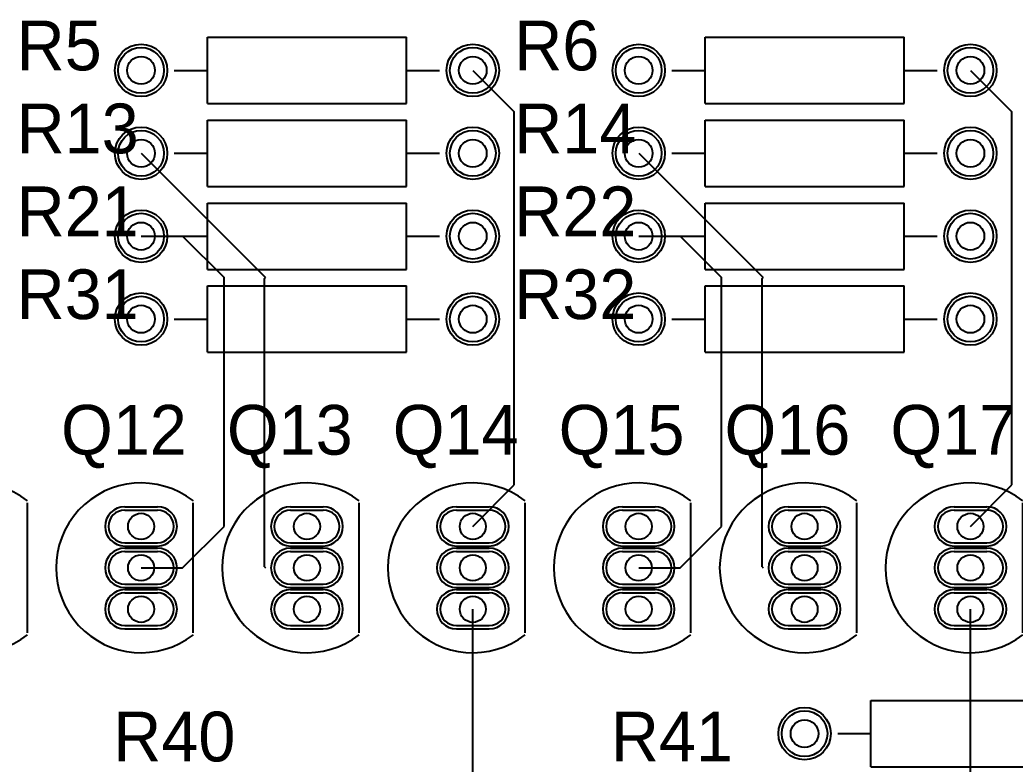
# Model space of a CAD drawing. Extents: x 0.2 to 21.7, y 0.2 to 7.8.
# Drawn here: x 5.154 to 6.354, y 3.863 to 4.761 of the extents above; entities that cross this region are included whole.
import ezdxf

# ---------------------------------------------------------------- set-up
doc = ezdxf.new("R2010")
doc.units = 0
doc.layers.get('0').update_dxf_attribs({"linetype": 'CONTINUOUS'})
for name, color, linetype in [('BOTTOMLAYER', 5, 'CONTINUOUS'), ('BOTTOMSOLDER', 6, 'CONTINUOUS'), ('MULTILAYER', 9, 'CONTINUOUS'), ('PADHOLE', 156, 'CONTINUOUS'), ('TOPLAYER', 1, 'CONTINUOUS'), ('TOPOVERLAY', 2, 'CONTINUOUS'), ('TOPSOLDER', 216, 'CONTINUOUS')]:
    doc.layers.add(name, color=color, linetype=linetype)

# ---------------------------------------------------------------- blocks, each defined once
blk = doc.blocks.new('29_04_43')
at = {"layer": 'BOTTOMLAYER'}
for p, q in [((-0.019685, 0.069685), (0.019685, 0.069685)), ((-0.019685, 0.030315), (0.019685, 0.030315)), ((-0.019685, 0.019685), (0.019685, 0.019685)), ((-0.019685, -0.019685), (0.019685, -0.019685)), ((-0.019685, -0.030315), (0.019685, -0.030315)), ((-0.019685, -0.069685), (0.019685, -0.069685))]:
    blk.add_line(p, q, dxfattribs=at)
for centre, start, end in [((-0.019685, 0.05), 90, 270), ((0.019685, 0.05), 270, 90), ((-0.019685, 0), 90, 270), ((0.019685, 0), 270, 90), ((-0.019685, -0.05), 90, 270), ((0.019685, -0.05), 270, 90)]:
    blk.add_arc(centre, 0.019685, start, end, dxfattribs=at)
at = {"layer": 'BOTTOMSOLDER'}
for p, q in [((-0.019685, 0.073685), (0.019685, 0.073685)), ((-0.019685, 0.026315), (0.019685, 0.026315)), ((-0.019685, 0.023685), (0.019685, 0.023685)), ((-0.019685, -0.023685), (0.019685, -0.023685)), ((-0.019685, -0.026315), (0.019685, -0.026315)), ((-0.019685, -0.073685), (0.019685, -0.073685))]:
    blk.add_line(p, q, dxfattribs=at)
for centre, start, end in [((-0.019685, 0.05), 90, 270), ((0.019685, 0.05), 270, 90), ((-0.019685, 0), 90, 270), ((0.019685, 0), 270, 90), ((-0.019685, -0.05), 90, 270), ((0.019685, -0.05), 270, 90)]:
    blk.add_arc(centre, 0.023685, start, end, dxfattribs=at)
at = {"layer": 'MULTILAYER'}
for p, q in [((-0.019685, 0.069685), (0.019685, 0.069685)), ((-0.019685, 0.030315), (0.019685, 0.030315)), ((-0.019685, 0.019685), (0.019685, 0.019685)), ((-0.019685, -0.019685), (0.019685, -0.019685)), ((-0.019685, -0.030315), (0.019685, -0.030315)), ((-0.019685, -0.069685), (0.019685, -0.069685))]:
    blk.add_line(p, q, dxfattribs=at)
for centre, start, end in [((-0.019685, 0.05), 90, 270), ((0.019685, 0.05), 270, 90), ((-0.019685, 0), 90, 270), ((0.019685, 0), 270, 90), ((-0.019685, -0.05), 90, 270), ((0.019685, -0.05), 270, 90)]:
    blk.add_arc(centre, 0.019685, start, end, dxfattribs=at)
at = {"layer": 'PADHOLE'}
for centre in [(0, 0.05), (0, 0), (0, -0.05)]:
    blk.add_circle(centre, 0.015748, dxfattribs=at)
at = {"layer": 'TOPLAYER'}
for p, q in [((-0.019685, 0.069685), (0.019685, 0.069685)), ((-0.019685, 0.030315), (0.019685, 0.030315)), ((-0.019685, 0.019685), (0.019685, 0.019685)), ((-0.019685, -0.019685), (0.019685, -0.019685)), ((-0.019685, -0.030315), (0.019685, -0.030315)), ((-0.019685, -0.069685), (0.019685, -0.069685))]:
    blk.add_line(p, q, dxfattribs=at)
for centre, start, end in [((-0.019685, 0.05), 90, 270), ((0.019685, 0.05), 270, 90), ((-0.019685, 0), 90, 270), ((0.019685, 0), 270, 90), ((-0.019685, -0.05), 90, 270), ((0.019685, -0.05), 270, 90)]:
    blk.add_arc(centre, 0.019685, start, end, dxfattribs=at)
at = {"layer": 'TOPOVERLAY'}
blk.add_line((0.062992, -0.078346), (0.062992, 0.078346), dxfattribs=at)
blk.add_arc((0, 0), 0.102362, 52, 308, dxfattribs=at)
at = {"layer": 'TOPSOLDER'}
for p, q in [((-0.019685, 0.073685), (0.019685, 0.073685)), ((-0.019685, 0.026315), (0.019685, 0.026315)), ((-0.019685, 0.023685), (0.019685, 0.023685)), ((-0.019685, -0.023685), (0.019685, -0.023685)), ((-0.019685, -0.026315), (0.019685, -0.026315)), ((-0.019685, -0.073685), (0.019685, -0.073685))]:
    blk.add_line(p, q, dxfattribs=at)
for centre, start, end in [((-0.019685, 0.05), 90, 270), ((0.019685, 0.05), 270, 90), ((-0.019685, 0), 90, 270), ((0.019685, 0), 270, 90), ((-0.019685, -0.05), 90, 270), ((0.019685, -0.05), 270, 90)]:
    blk.add_arc(centre, 0.023685, start, end, dxfattribs=at)
blk = doc.blocks.new('29_04_44')
at = {"layer": 'BOTTOMLAYER'}
for p, q in [((-0.019685, 0.069685), (0.019685, 0.069685)), ((-0.019685, 0.030315), (0.019685, 0.030315)), ((-0.019685, 0.019685), (0.019685, 0.019685)), ((-0.019685, -0.019685), (0.019685, -0.019685)), ((-0.019685, -0.030315), (0.019685, -0.030315)), ((-0.019685, -0.069685), (0.019685, -0.069685))]:
    blk.add_line(p, q, dxfattribs=at)
for centre, start, end in [((-0.019685, 0.05), 90, 270), ((0.019685, 0.05), 270, 90), ((-0.019685, 0), 90, 270), ((0.019685, 0), 270, 90), ((-0.019685, -0.05), 90, 270), ((0.019685, -0.05), 270, 90)]:
    blk.add_arc(centre, 0.019685, start, end, dxfattribs=at)
at = {"layer": 'BOTTOMSOLDER'}
for p, q in [((-0.019685, 0.073685), (0.019685, 0.073685)), ((-0.019685, 0.026315), (0.019685, 0.026315)), ((-0.019685, 0.023685), (0.019685, 0.023685)), ((-0.019685, -0.023685), (0.019685, -0.023685)), ((-0.019685, -0.026315), (0.019685, -0.026315)), ((-0.019685, -0.073685), (0.019685, -0.073685))]:
    blk.add_line(p, q, dxfattribs=at)
for centre, start, end in [((-0.019685, 0.05), 90, 270), ((0.019685, 0.05), 270, 90), ((-0.019685, 0), 90, 270), ((0.019685, 0), 270, 90), ((-0.019685, -0.05), 90, 270), ((0.019685, -0.05), 270, 90)]:
    blk.add_arc(centre, 0.023685, start, end, dxfattribs=at)
at = {"layer": 'MULTILAYER'}
for p, q in [((-0.019685, 0.069685), (0.019685, 0.069685)), ((-0.019685, 0.030315), (0.019685, 0.030315)), ((-0.019685, 0.019685), (0.019685, 0.019685)), ((-0.019685, -0.019685), (0.019685, -0.019685)), ((-0.019685, -0.030315), (0.019685, -0.030315)), ((-0.019685, -0.069685), (0.019685, -0.069685))]:
    blk.add_line(p, q, dxfattribs=at)
for centre, start, end in [((-0.019685, 0.05), 90, 270), ((0.019685, 0.05), 270, 90), ((-0.019685, 0), 90, 270), ((0.019685, 0), 270, 90), ((-0.019685, -0.05), 90, 270), ((0.019685, -0.05), 270, 90)]:
    blk.add_arc(centre, 0.019685, start, end, dxfattribs=at)
at = {"layer": 'PADHOLE'}
for centre in [(0, 0.05), (0, 0), (0, -0.05)]:
    blk.add_circle(centre, 0.015748, dxfattribs=at)
at = {"layer": 'TOPLAYER'}
for p, q in [((-0.019685, 0.069685), (0.019685, 0.069685)), ((-0.019685, 0.030315), (0.019685, 0.030315)), ((-0.019685, 0.019685), (0.019685, 0.019685)), ((-0.019685, -0.019685), (0.019685, -0.019685)), ((-0.019685, -0.030315), (0.019685, -0.030315)), ((-0.019685, -0.069685), (0.019685, -0.069685))]:
    blk.add_line(p, q, dxfattribs=at)
for centre, start, end in [((-0.019685, 0.05), 90, 270), ((0.019685, 0.05), 270, 90), ((-0.019685, 0), 90, 270), ((0.019685, 0), 270, 90), ((-0.019685, -0.05), 90, 270), ((0.019685, -0.05), 270, 90)]:
    blk.add_arc(centre, 0.019685, start, end, dxfattribs=at)
at = {"layer": 'TOPOVERLAY'}
blk.add_line((0.062992, -0.078346), (0.062992, 0.078346), dxfattribs=at)
blk.add_arc((0, 0), 0.102362, 52, 308, dxfattribs=at)
at = {"layer": 'TOPSOLDER'}
for p, q in [((-0.019685, 0.073685), (0.019685, 0.073685)), ((-0.019685, 0.026315), (0.019685, 0.026315)), ((-0.019685, 0.023685), (0.019685, 0.023685)), ((-0.019685, -0.023685), (0.019685, -0.023685)), ((-0.019685, -0.026315), (0.019685, -0.026315)), ((-0.019685, -0.073685), (0.019685, -0.073685))]:
    blk.add_line(p, q, dxfattribs=at)
for centre, start, end in [((-0.019685, 0.05), 90, 270), ((0.019685, 0.05), 270, 90), ((-0.019685, 0), 90, 270), ((0.019685, 0), 270, 90), ((-0.019685, -0.05), 90, 270), ((0.019685, -0.05), 270, 90)]:
    blk.add_arc(centre, 0.023685, start, end, dxfattribs=at)
blk = doc.blocks.new('29_04_45')
at = {"layer": 'BOTTOMLAYER'}
for p, q in [((-0.019685, 0.069685), (0.019685, 0.069685)), ((-0.019685, 0.030315), (0.019685, 0.030315)), ((-0.019685, 0.019685), (0.019685, 0.019685)), ((-0.019685, -0.019685), (0.019685, -0.019685)), ((-0.019685, -0.030315), (0.019685, -0.030315)), ((-0.019685, -0.069685), (0.019685, -0.069685))]:
    blk.add_line(p, q, dxfattribs=at)
for centre, start, end in [((-0.019685, 0.05), 90, 270), ((0.019685, 0.05), 270, 90), ((-0.019685, 0), 90, 270), ((0.019685, 0), 270, 90), ((-0.019685, -0.05), 90, 270), ((0.019685, -0.05), 270, 90)]:
    blk.add_arc(centre, 0.019685, start, end, dxfattribs=at)
at = {"layer": 'BOTTOMSOLDER'}
for p, q in [((-0.019685, 0.073685), (0.019685, 0.073685)), ((-0.019685, 0.026315), (0.019685, 0.026315)), ((-0.019685, 0.023685), (0.019685, 0.023685)), ((-0.019685, -0.023685), (0.019685, -0.023685)), ((-0.019685, -0.026315), (0.019685, -0.026315)), ((-0.019685, -0.073685), (0.019685, -0.073685))]:
    blk.add_line(p, q, dxfattribs=at)
for centre, start, end in [((-0.019685, 0.05), 90, 270), ((0.019685, 0.05), 270, 90), ((-0.019685, 0), 90, 270), ((0.019685, 0), 270, 90), ((-0.019685, -0.05), 90, 270), ((0.019685, -0.05), 270, 90)]:
    blk.add_arc(centre, 0.023685, start, end, dxfattribs=at)
at = {"layer": 'MULTILAYER'}
for p, q in [((-0.019685, 0.069685), (0.019685, 0.069685)), ((-0.019685, 0.030315), (0.019685, 0.030315)), ((-0.019685, 0.019685), (0.019685, 0.019685)), ((-0.019685, -0.019685), (0.019685, -0.019685)), ((-0.019685, -0.030315), (0.019685, -0.030315)), ((-0.019685, -0.069685), (0.019685, -0.069685))]:
    blk.add_line(p, q, dxfattribs=at)
for centre, start, end in [((-0.019685, 0.05), 90, 270), ((0.019685, 0.05), 270, 90), ((-0.019685, 0), 90, 270), ((0.019685, 0), 270, 90), ((-0.019685, -0.05), 90, 270), ((0.019685, -0.05), 270, 90)]:
    blk.add_arc(centre, 0.019685, start, end, dxfattribs=at)
at = {"layer": 'PADHOLE'}
for centre in [(0, 0.05), (0, 0), (0, -0.05)]:
    blk.add_circle(centre, 0.015748, dxfattribs=at)
at = {"layer": 'TOPLAYER'}
for p, q in [((-0.019685, 0.069685), (0.019685, 0.069685)), ((-0.019685, 0.030315), (0.019685, 0.030315)), ((-0.019685, 0.019685), (0.019685, 0.019685)), ((-0.019685, -0.019685), (0.019685, -0.019685)), ((-0.019685, -0.030315), (0.019685, -0.030315)), ((-0.019685, -0.069685), (0.019685, -0.069685))]:
    blk.add_line(p, q, dxfattribs=at)
for centre, start, end in [((-0.019685, 0.05), 90, 270), ((0.019685, 0.05), 270, 90), ((-0.019685, 0), 90, 270), ((0.019685, 0), 270, 90), ((-0.019685, -0.05), 90, 270), ((0.019685, -0.05), 270, 90)]:
    blk.add_arc(centre, 0.019685, start, end, dxfattribs=at)
at = {"layer": 'TOPOVERLAY'}
blk.add_line((0.062992, -0.078346), (0.062992, 0.078346), dxfattribs=at)
blk.add_arc((0, 0), 0.102362, 52, 308, dxfattribs=at)
at = {"layer": 'TOPSOLDER'}
for p, q in [((-0.019685, 0.073685), (0.019685, 0.073685)), ((-0.019685, 0.026315), (0.019685, 0.026315)), ((-0.019685, 0.023685), (0.019685, 0.023685)), ((-0.019685, -0.023685), (0.019685, -0.023685)), ((-0.019685, -0.026315), (0.019685, -0.026315)), ((-0.019685, -0.073685), (0.019685, -0.073685))]:
    blk.add_line(p, q, dxfattribs=at)
for centre, start, end in [((-0.019685, 0.05), 90, 270), ((0.019685, 0.05), 270, 90), ((-0.019685, 0), 90, 270), ((0.019685, 0), 270, 90), ((-0.019685, -0.05), 90, 270), ((0.019685, -0.05), 270, 90)]:
    blk.add_arc(centre, 0.023685, start, end, dxfattribs=at)
blk = doc.blocks.new('29_04_46')
at = {"layer": 'BOTTOMLAYER'}
for p, q in [((-0.019685, 0.069685), (0.019685, 0.069685)), ((-0.019685, 0.030315), (0.019685, 0.030315)), ((-0.019685, 0.019685), (0.019685, 0.019685)), ((-0.019685, -0.019685), (0.019685, -0.019685)), ((-0.019685, -0.030315), (0.019685, -0.030315)), ((-0.019685, -0.069685), (0.019685, -0.069685))]:
    blk.add_line(p, q, dxfattribs=at)
for centre, start, end in [((-0.019685, 0.05), 90, 270), ((0.019685, 0.05), 270, 90), ((-0.019685, 0), 90, 270), ((0.019685, 0), 270, 90), ((-0.019685, -0.05), 90, 270), ((0.019685, -0.05), 270, 90)]:
    blk.add_arc(centre, 0.019685, start, end, dxfattribs=at)
at = {"layer": 'BOTTOMSOLDER'}
for p, q in [((-0.019685, 0.073685), (0.019685, 0.073685)), ((-0.019685, 0.026315), (0.019685, 0.026315)), ((-0.019685, 0.023685), (0.019685, 0.023685)), ((-0.019685, -0.023685), (0.019685, -0.023685)), ((-0.019685, -0.026315), (0.019685, -0.026315)), ((-0.019685, -0.073685), (0.019685, -0.073685))]:
    blk.add_line(p, q, dxfattribs=at)
for centre, start, end in [((-0.019685, 0.05), 90, 270), ((0.019685, 0.05), 270, 90), ((-0.019685, 0), 90, 270), ((0.019685, 0), 270, 90), ((-0.019685, -0.05), 90, 270), ((0.019685, -0.05), 270, 90)]:
    blk.add_arc(centre, 0.023685, start, end, dxfattribs=at)
at = {"layer": 'MULTILAYER'}
for p, q in [((-0.019685, 0.069685), (0.019685, 0.069685)), ((-0.019685, 0.030315), (0.019685, 0.030315)), ((-0.019685, 0.019685), (0.019685, 0.019685)), ((-0.019685, -0.019685), (0.019685, -0.019685)), ((-0.019685, -0.030315), (0.019685, -0.030315)), ((-0.019685, -0.069685), (0.019685, -0.069685))]:
    blk.add_line(p, q, dxfattribs=at)
for centre, start, end in [((-0.019685, 0.05), 90, 270), ((0.019685, 0.05), 270, 90), ((-0.019685, 0), 90, 270), ((0.019685, 0), 270, 90), ((-0.019685, -0.05), 90, 270), ((0.019685, -0.05), 270, 90)]:
    blk.add_arc(centre, 0.019685, start, end, dxfattribs=at)
at = {"layer": 'PADHOLE'}
for centre in [(0, 0.05), (0, 0), (0, -0.05)]:
    blk.add_circle(centre, 0.015748, dxfattribs=at)
at = {"layer": 'TOPLAYER'}
for p, q in [((-0.019685, 0.069685), (0.019685, 0.069685)), ((-0.019685, 0.030315), (0.019685, 0.030315)), ((-0.019685, 0.019685), (0.019685, 0.019685)), ((-0.019685, -0.019685), (0.019685, -0.019685)), ((-0.019685, -0.030315), (0.019685, -0.030315)), ((-0.019685, -0.069685), (0.019685, -0.069685))]:
    blk.add_line(p, q, dxfattribs=at)
for centre, start, end in [((-0.019685, 0.05), 90, 270), ((0.019685, 0.05), 270, 90), ((-0.019685, 0), 90, 270), ((0.019685, 0), 270, 90), ((-0.019685, -0.05), 90, 270), ((0.019685, -0.05), 270, 90)]:
    blk.add_arc(centre, 0.019685, start, end, dxfattribs=at)
at = {"layer": 'TOPOVERLAY'}
blk.add_line((0.062992, -0.078346), (0.062992, 0.078346), dxfattribs=at)
blk.add_arc((0, 0), 0.102362, 52, 308, dxfattribs=at)
at = {"layer": 'TOPSOLDER'}
for p, q in [((-0.019685, 0.073685), (0.019685, 0.073685)), ((-0.019685, 0.026315), (0.019685, 0.026315)), ((-0.019685, 0.023685), (0.019685, 0.023685)), ((-0.019685, -0.023685), (0.019685, -0.023685)), ((-0.019685, -0.026315), (0.019685, -0.026315)), ((-0.019685, -0.073685), (0.019685, -0.073685))]:
    blk.add_line(p, q, dxfattribs=at)
for centre, start, end in [((-0.019685, 0.05), 90, 270), ((0.019685, 0.05), 270, 90), ((-0.019685, 0), 90, 270), ((0.019685, 0), 270, 90), ((-0.019685, -0.05), 90, 270), ((0.019685, -0.05), 270, 90)]:
    blk.add_arc(centre, 0.023685, start, end, dxfattribs=at)
blk = doc.blocks.new('29_04_47')
at = {"layer": 'BOTTOMLAYER'}
for p, q in [((-0.019685, 0.069685), (0.019685, 0.069685)), ((-0.019685, 0.030315), (0.019685, 0.030315)), ((-0.019685, 0.019685), (0.019685, 0.019685)), ((-0.019685, -0.019685), (0.019685, -0.019685)), ((-0.019685, -0.030315), (0.019685, -0.030315)), ((-0.019685, -0.069685), (0.019685, -0.069685))]:
    blk.add_line(p, q, dxfattribs=at)
for centre, start, end in [((-0.019685, 0.05), 90, 270), ((0.019685, 0.05), 270, 90), ((-0.019685, 0), 90, 270), ((0.019685, 0), 270, 90), ((-0.019685, -0.05), 90, 270), ((0.019685, -0.05), 270, 90)]:
    blk.add_arc(centre, 0.019685, start, end, dxfattribs=at)
at = {"layer": 'BOTTOMSOLDER'}
for p, q in [((-0.019685, 0.073685), (0.019685, 0.073685)), ((-0.019685, 0.026315), (0.019685, 0.026315)), ((-0.019685, 0.023685), (0.019685, 0.023685)), ((-0.019685, -0.023685), (0.019685, -0.023685)), ((-0.019685, -0.026315), (0.019685, -0.026315)), ((-0.019685, -0.073685), (0.019685, -0.073685))]:
    blk.add_line(p, q, dxfattribs=at)
for centre, start, end in [((-0.019685, 0.05), 90, 270), ((0.019685, 0.05), 270, 90), ((-0.019685, 0), 90, 270), ((0.019685, 0), 270, 90), ((-0.019685, -0.05), 90, 270), ((0.019685, -0.05), 270, 90)]:
    blk.add_arc(centre, 0.023685, start, end, dxfattribs=at)
at = {"layer": 'MULTILAYER'}
for p, q in [((-0.019685, 0.069685), (0.019685, 0.069685)), ((-0.019685, 0.030315), (0.019685, 0.030315)), ((-0.019685, 0.019685), (0.019685, 0.019685)), ((-0.019685, -0.019685), (0.019685, -0.019685)), ((-0.019685, -0.030315), (0.019685, -0.030315)), ((-0.019685, -0.069685), (0.019685, -0.069685))]:
    blk.add_line(p, q, dxfattribs=at)
for centre, start, end in [((-0.019685, 0.05), 90, 270), ((0.019685, 0.05), 270, 90), ((-0.019685, 0), 90, 270), ((0.019685, 0), 270, 90), ((-0.019685, -0.05), 90, 270), ((0.019685, -0.05), 270, 90)]:
    blk.add_arc(centre, 0.019685, start, end, dxfattribs=at)
at = {"layer": 'PADHOLE'}
for centre in [(0, 0.05), (0, 0), (0, -0.05)]:
    blk.add_circle(centre, 0.015748, dxfattribs=at)
at = {"layer": 'TOPLAYER'}
for p, q in [((-0.019685, 0.069685), (0.019685, 0.069685)), ((-0.019685, 0.030315), (0.019685, 0.030315)), ((-0.019685, 0.019685), (0.019685, 0.019685)), ((-0.019685, -0.019685), (0.019685, -0.019685)), ((-0.019685, -0.030315), (0.019685, -0.030315)), ((-0.019685, -0.069685), (0.019685, -0.069685))]:
    blk.add_line(p, q, dxfattribs=at)
for centre, start, end in [((-0.019685, 0.05), 90, 270), ((0.019685, 0.05), 270, 90), ((-0.019685, 0), 90, 270), ((0.019685, 0), 270, 90), ((-0.019685, -0.05), 90, 270), ((0.019685, -0.05), 270, 90)]:
    blk.add_arc(centre, 0.019685, start, end, dxfattribs=at)
at = {"layer": 'TOPOVERLAY'}
blk.add_line((0.062992, -0.078346), (0.062992, 0.078346), dxfattribs=at)
blk.add_arc((0, 0), 0.102362, 52, 308, dxfattribs=at)
at = {"layer": 'TOPSOLDER'}
for p, q in [((-0.019685, 0.073685), (0.019685, 0.073685)), ((-0.019685, 0.026315), (0.019685, 0.026315)), ((-0.019685, 0.023685), (0.019685, 0.023685)), ((-0.019685, -0.023685), (0.019685, -0.023685)), ((-0.019685, -0.026315), (0.019685, -0.026315)), ((-0.019685, -0.073685), (0.019685, -0.073685))]:
    blk.add_line(p, q, dxfattribs=at)
for centre, start, end in [((-0.019685, 0.05), 90, 270), ((0.019685, 0.05), 270, 90), ((-0.019685, 0), 90, 270), ((0.019685, 0), 270, 90), ((-0.019685, -0.05), 90, 270), ((0.019685, -0.05), 270, 90)]:
    blk.add_arc(centre, 0.023685, start, end, dxfattribs=at)
blk = doc.blocks.new('29_04_48')
at = {"layer": 'BOTTOMLAYER'}
for p, q in [((-0.019685, 0.069685), (0.019685, 0.069685)), ((-0.019685, 0.030315), (0.019685, 0.030315)), ((-0.019685, 0.019685), (0.019685, 0.019685)), ((-0.019685, -0.019685), (0.019685, -0.019685)), ((-0.019685, -0.030315), (0.019685, -0.030315)), ((-0.019685, -0.069685), (0.019685, -0.069685))]:
    blk.add_line(p, q, dxfattribs=at)
for centre, start, end in [((-0.019685, 0.05), 90, 270), ((0.019685, 0.05), 270, 90), ((-0.019685, 0), 90, 270), ((0.019685, 0), 270, 90), ((-0.019685, -0.05), 90, 270), ((0.019685, -0.05), 270, 90)]:
    blk.add_arc(centre, 0.019685, start, end, dxfattribs=at)
at = {"layer": 'BOTTOMSOLDER'}
for p, q in [((-0.019685, 0.073685), (0.019685, 0.073685)), ((-0.019685, 0.026315), (0.019685, 0.026315)), ((-0.019685, 0.023685), (0.019685, 0.023685)), ((-0.019685, -0.023685), (0.019685, -0.023685)), ((-0.019685, -0.026315), (0.019685, -0.026315)), ((-0.019685, -0.073685), (0.019685, -0.073685))]:
    blk.add_line(p, q, dxfattribs=at)
for centre, start, end in [((-0.019685, 0.05), 90, 270), ((0.019685, 0.05), 270, 90), ((-0.019685, 0), 90, 270), ((0.019685, 0), 270, 90), ((-0.019685, -0.05), 90, 270), ((0.019685, -0.05), 270, 90)]:
    blk.add_arc(centre, 0.023685, start, end, dxfattribs=at)
at = {"layer": 'MULTILAYER'}
for p, q in [((-0.019685, 0.069685), (0.019685, 0.069685)), ((-0.019685, 0.030315), (0.019685, 0.030315)), ((-0.019685, 0.019685), (0.019685, 0.019685)), ((-0.019685, -0.019685), (0.019685, -0.019685)), ((-0.019685, -0.030315), (0.019685, -0.030315)), ((-0.019685, -0.069685), (0.019685, -0.069685))]:
    blk.add_line(p, q, dxfattribs=at)
for centre, start, end in [((-0.019685, 0.05), 90, 270), ((0.019685, 0.05), 270, 90), ((-0.019685, 0), 90, 270), ((0.019685, 0), 270, 90), ((-0.019685, -0.05), 90, 270), ((0.019685, -0.05), 270, 90)]:
    blk.add_arc(centre, 0.019685, start, end, dxfattribs=at)
at = {"layer": 'PADHOLE'}
for centre in [(0, 0.05), (0, 0), (0, -0.05)]:
    blk.add_circle(centre, 0.015748, dxfattribs=at)
at = {"layer": 'TOPLAYER'}
for p, q in [((-0.019685, 0.069685), (0.019685, 0.069685)), ((-0.019685, 0.030315), (0.019685, 0.030315)), ((-0.019685, 0.019685), (0.019685, 0.019685)), ((-0.019685, -0.019685), (0.019685, -0.019685)), ((-0.019685, -0.030315), (0.019685, -0.030315)), ((-0.019685, -0.069685), (0.019685, -0.069685))]:
    blk.add_line(p, q, dxfattribs=at)
for centre, start, end in [((-0.019685, 0.05), 90, 270), ((0.019685, 0.05), 270, 90), ((-0.019685, 0), 90, 270), ((0.019685, 0), 270, 90), ((-0.019685, -0.05), 90, 270), ((0.019685, -0.05), 270, 90)]:
    blk.add_arc(centre, 0.019685, start, end, dxfattribs=at)
at = {"layer": 'TOPOVERLAY'}
blk.add_line((0.062992, -0.078346), (0.062992, 0.078346), dxfattribs=at)
blk.add_arc((0, 0), 0.102362, 52, 308, dxfattribs=at)
at = {"layer": 'TOPSOLDER'}
for p, q in [((-0.019685, 0.073685), (0.019685, 0.073685)), ((-0.019685, 0.026315), (0.019685, 0.026315)), ((-0.019685, 0.023685), (0.019685, 0.023685)), ((-0.019685, -0.023685), (0.019685, -0.023685)), ((-0.019685, -0.026315), (0.019685, -0.026315)), ((-0.019685, -0.073685), (0.019685, -0.073685))]:
    blk.add_line(p, q, dxfattribs=at)
for centre, start, end in [((-0.019685, 0.05), 90, 270), ((0.019685, 0.05), 270, 90), ((-0.019685, 0), 90, 270), ((0.019685, 0), 270, 90), ((-0.019685, -0.05), 90, 270), ((0.019685, -0.05), 270, 90)]:
    blk.add_arc(centre, 0.023685, start, end, dxfattribs=at)
blk = doc.blocks.new('29_04_49')
at = {"layer": 'BOTTOMLAYER'}
for p, q in [((-0.019685, 0.069685), (0.019685, 0.069685)), ((-0.019685, 0.030315), (0.019685, 0.030315)), ((-0.019685, 0.019685), (0.019685, 0.019685)), ((-0.019685, -0.019685), (0.019685, -0.019685)), ((-0.019685, -0.030315), (0.019685, -0.030315)), ((-0.019685, -0.069685), (0.019685, -0.069685))]:
    blk.add_line(p, q, dxfattribs=at)
for centre, start, end in [((-0.019685, 0.05), 90, 270), ((0.019685, 0.05), 270, 90), ((-0.019685, 0), 90, 270), ((0.019685, 0), 270, 90), ((-0.019685, -0.05), 90, 270), ((0.019685, -0.05), 270, 90)]:
    blk.add_arc(centre, 0.019685, start, end, dxfattribs=at)
at = {"layer": 'BOTTOMSOLDER'}
for p, q in [((-0.019685, 0.073685), (0.019685, 0.073685)), ((-0.019685, 0.026315), (0.019685, 0.026315)), ((-0.019685, 0.023685), (0.019685, 0.023685)), ((-0.019685, -0.023685), (0.019685, -0.023685)), ((-0.019685, -0.026315), (0.019685, -0.026315)), ((-0.019685, -0.073685), (0.019685, -0.073685))]:
    blk.add_line(p, q, dxfattribs=at)
for centre, start, end in [((-0.019685, 0.05), 90, 270), ((0.019685, 0.05), 270, 90), ((-0.019685, 0), 90, 270), ((0.019685, 0), 270, 90), ((-0.019685, -0.05), 90, 270), ((0.019685, -0.05), 270, 90)]:
    blk.add_arc(centre, 0.023685, start, end, dxfattribs=at)
at = {"layer": 'MULTILAYER'}
for p, q in [((-0.019685, 0.069685), (0.019685, 0.069685)), ((-0.019685, 0.030315), (0.019685, 0.030315)), ((-0.019685, 0.019685), (0.019685, 0.019685)), ((-0.019685, -0.019685), (0.019685, -0.019685)), ((-0.019685, -0.030315), (0.019685, -0.030315)), ((-0.019685, -0.069685), (0.019685, -0.069685))]:
    blk.add_line(p, q, dxfattribs=at)
for centre, start, end in [((-0.019685, 0.05), 90, 270), ((0.019685, 0.05), 270, 90), ((-0.019685, 0), 90, 270), ((0.019685, 0), 270, 90), ((-0.019685, -0.05), 90, 270), ((0.019685, -0.05), 270, 90)]:
    blk.add_arc(centre, 0.019685, start, end, dxfattribs=at)
at = {"layer": 'PADHOLE'}
for centre in [(0, 0.05), (0, 0), (0, -0.05)]:
    blk.add_circle(centre, 0.015748, dxfattribs=at)
at = {"layer": 'TOPLAYER'}
for p, q in [((-0.019685, 0.069685), (0.019685, 0.069685)), ((-0.019685, 0.030315), (0.019685, 0.030315)), ((-0.019685, 0.019685), (0.019685, 0.019685)), ((-0.019685, -0.019685), (0.019685, -0.019685)), ((-0.019685, -0.030315), (0.019685, -0.030315)), ((-0.019685, -0.069685), (0.019685, -0.069685))]:
    blk.add_line(p, q, dxfattribs=at)
for centre, start, end in [((-0.019685, 0.05), 90, 270), ((0.019685, 0.05), 270, 90), ((-0.019685, 0), 90, 270), ((0.019685, 0), 270, 90), ((-0.019685, -0.05), 90, 270), ((0.019685, -0.05), 270, 90)]:
    blk.add_arc(centre, 0.019685, start, end, dxfattribs=at)
at = {"layer": 'TOPOVERLAY'}
blk.add_line((0.062992, -0.078346), (0.062992, 0.078346), dxfattribs=at)
blk.add_arc((0, 0), 0.102362, 52, 308, dxfattribs=at)
at = {"layer": 'TOPSOLDER'}
for p, q in [((-0.019685, 0.073685), (0.019685, 0.073685)), ((-0.019685, 0.026315), (0.019685, 0.026315)), ((-0.019685, 0.023685), (0.019685, 0.023685)), ((-0.019685, -0.023685), (0.019685, -0.023685)), ((-0.019685, -0.026315), (0.019685, -0.026315)), ((-0.019685, -0.073685), (0.019685, -0.073685))]:
    blk.add_line(p, q, dxfattribs=at)
for centre, start, end in [((-0.019685, 0.05), 90, 270), ((0.019685, 0.05), 270, 90), ((-0.019685, 0), 90, 270), ((0.019685, 0), 270, 90), ((-0.019685, -0.05), 90, 270), ((0.019685, -0.05), 270, 90)]:
    blk.add_arc(centre, 0.023685, start, end, dxfattribs=at)
blk = doc.blocks.new('AXIAL_0_4_69')
at = {"layer": 'BOTTOMLAYER'}
for centre in [(-0.2, 0), (0.2, 0)]:
    blk.add_circle(centre, 0.0276, dxfattribs=at)
at = {"layer": 'BOTTOMSOLDER'}
for centre in [(-0.2, 0), (0.2, 0)]:
    blk.add_circle(centre, 0.0316, dxfattribs=at)
at = {"layer": 'MULTILAYER'}
for centre in [(-0.2, 0), (0.2, 0)]:
    blk.add_circle(centre, 0.0276, dxfattribs=at)
at = {"layer": 'PADHOLE'}
for centre in [(-0.2, 0), (0.2, 0)]:
    blk.add_circle(centre, 0.0167, dxfattribs=at)
at = {"layer": 'TOPLAYER'}
for centre in [(-0.2, 0), (0.2, 0)]:
    blk.add_circle(centre, 0.0276, dxfattribs=at)
at = {"layer": 'TOPOVERLAY'}
for p, q in [((-0.12, 0.04), (0.12, 0.04)), ((-0.12, -0.04), (-0.12, 0.04)), ((0.12, -0.04), (0.12, 0.04)), ((-0.16, 0), (-0.12, 0)), ((0.12, 0), (0.16, 0)), ((-0.12, -0.04), (0.12, -0.04))]:
    blk.add_line(p, q, dxfattribs=at)
at = {"layer": 'TOPSOLDER'}
for centre in [(-0.2, 0), (0.2, 0)]:
    blk.add_circle(centre, 0.0316, dxfattribs=at)
blk = doc.blocks.new('AXIAL_0_4_70')
at = {"layer": 'BOTTOMLAYER'}
for centre in [(-0.2, 0), (0.2, 0)]:
    blk.add_circle(centre, 0.0276, dxfattribs=at)
at = {"layer": 'BOTTOMSOLDER'}
for centre in [(-0.2, 0), (0.2, 0)]:
    blk.add_circle(centre, 0.0316, dxfattribs=at)
at = {"layer": 'MULTILAYER'}
for centre in [(-0.2, 0), (0.2, 0)]:
    blk.add_circle(centre, 0.0276, dxfattribs=at)
at = {"layer": 'PADHOLE'}
for centre in [(-0.2, 0), (0.2, 0)]:
    blk.add_circle(centre, 0.0167, dxfattribs=at)
at = {"layer": 'TOPLAYER'}
for centre in [(-0.2, 0), (0.2, 0)]:
    blk.add_circle(centre, 0.0276, dxfattribs=at)
at = {"layer": 'TOPOVERLAY'}
for p, q in [((-0.12, 0.04), (0.12, 0.04)), ((-0.12, -0.04), (-0.12, 0.04)), ((0.12, -0.04), (0.12, 0.04)), ((-0.16, 0), (-0.12, 0)), ((0.12, 0), (0.16, 0)), ((-0.12, -0.04), (0.12, -0.04))]:
    blk.add_line(p, q, dxfattribs=at)
at = {"layer": 'TOPSOLDER'}
for centre in [(-0.2, 0), (0.2, 0)]:
    blk.add_circle(centre, 0.0316, dxfattribs=at)
blk = doc.blocks.new('AXIAL_0_4_77')
at = {"layer": 'BOTTOMLAYER'}
for centre in [(-0.2, 0), (0.2, 0)]:
    blk.add_circle(centre, 0.0276, dxfattribs=at)
at = {"layer": 'BOTTOMSOLDER'}
for centre in [(-0.2, 0), (0.2, 0)]:
    blk.add_circle(centre, 0.0316, dxfattribs=at)
at = {"layer": 'MULTILAYER'}
for centre in [(-0.2, 0), (0.2, 0)]:
    blk.add_circle(centre, 0.0276, dxfattribs=at)
at = {"layer": 'PADHOLE'}
for centre in [(-0.2, 0), (0.2, 0)]:
    blk.add_circle(centre, 0.0167, dxfattribs=at)
at = {"layer": 'TOPLAYER'}
for centre in [(-0.2, 0), (0.2, 0)]:
    blk.add_circle(centre, 0.0276, dxfattribs=at)
at = {"layer": 'TOPOVERLAY'}
for p, q in [((-0.12, 0.04), (0.12, 0.04)), ((-0.12, -0.04), (-0.12, 0.04)), ((0.12, -0.04), (0.12, 0.04)), ((-0.16, 0), (-0.12, 0)), ((0.12, 0), (0.16, 0)), ((-0.12, -0.04), (0.12, -0.04))]:
    blk.add_line(p, q, dxfattribs=at)
at = {"layer": 'TOPSOLDER'}
for centre in [(-0.2, 0), (0.2, 0)]:
    blk.add_circle(centre, 0.0316, dxfattribs=at)
blk = doc.blocks.new('AXIAL_0_4_78')
at = {"layer": 'BOTTOMLAYER'}
for centre in [(-0.2, 0), (0.2, 0)]:
    blk.add_circle(centre, 0.0276, dxfattribs=at)
at = {"layer": 'BOTTOMSOLDER'}
for centre in [(-0.2, 0), (0.2, 0)]:
    blk.add_circle(centre, 0.0316, dxfattribs=at)
at = {"layer": 'MULTILAYER'}
for centre in [(-0.2, 0), (0.2, 0)]:
    blk.add_circle(centre, 0.0276, dxfattribs=at)
at = {"layer": 'PADHOLE'}
for centre in [(-0.2, 0), (0.2, 0)]:
    blk.add_circle(centre, 0.0167, dxfattribs=at)
at = {"layer": 'TOPLAYER'}
for centre in [(-0.2, 0), (0.2, 0)]:
    blk.add_circle(centre, 0.0276, dxfattribs=at)
at = {"layer": 'TOPOVERLAY'}
for p, q in [((-0.12, 0.04), (0.12, 0.04)), ((-0.12, -0.04), (-0.12, 0.04)), ((0.12, -0.04), (0.12, 0.04)), ((-0.16, 0), (-0.12, 0)), ((0.12, 0), (0.16, 0)), ((-0.12, -0.04), (0.12, -0.04))]:
    blk.add_line(p, q, dxfattribs=at)
at = {"layer": 'TOPSOLDER'}
for centre in [(-0.2, 0), (0.2, 0)]:
    blk.add_circle(centre, 0.0316, dxfattribs=at)
blk = doc.blocks.new('AXIAL_0_4_85')
at = {"layer": 'BOTTOMLAYER'}
for centre in [(-0.2, 0), (0.2, 0)]:
    blk.add_circle(centre, 0.0276, dxfattribs=at)
at = {"layer": 'BOTTOMSOLDER'}
for centre in [(-0.2, 0), (0.2, 0)]:
    blk.add_circle(centre, 0.0316, dxfattribs=at)
at = {"layer": 'MULTILAYER'}
for centre in [(-0.2, 0), (0.2, 0)]:
    blk.add_circle(centre, 0.0276, dxfattribs=at)
at = {"layer": 'PADHOLE'}
for centre in [(-0.2, 0), (0.2, 0)]:
    blk.add_circle(centre, 0.0167, dxfattribs=at)
at = {"layer": 'TOPLAYER'}
for centre in [(-0.2, 0), (0.2, 0)]:
    blk.add_circle(centre, 0.0276, dxfattribs=at)
at = {"layer": 'TOPOVERLAY'}
for p, q in [((-0.12, 0.04), (0.12, 0.04)), ((-0.12, -0.04), (-0.12, 0.04)), ((0.12, -0.04), (0.12, 0.04)), ((-0.16, 0), (-0.12, 0)), ((0.12, 0), (0.16, 0)), ((-0.12, -0.04), (0.12, -0.04))]:
    blk.add_line(p, q, dxfattribs=at)
at = {"layer": 'TOPSOLDER'}
for centre in [(-0.2, 0), (0.2, 0)]:
    blk.add_circle(centre, 0.0316, dxfattribs=at)
blk = doc.blocks.new('AXIAL_0_4_86')
at = {"layer": 'BOTTOMLAYER'}
for centre in [(-0.2, 0), (0.2, 0)]:
    blk.add_circle(centre, 0.0276, dxfattribs=at)
at = {"layer": 'BOTTOMSOLDER'}
for centre in [(-0.2, 0), (0.2, 0)]:
    blk.add_circle(centre, 0.0316, dxfattribs=at)
at = {"layer": 'MULTILAYER'}
for centre in [(-0.2, 0), (0.2, 0)]:
    blk.add_circle(centre, 0.0276, dxfattribs=at)
at = {"layer": 'PADHOLE'}
for centre in [(-0.2, 0), (0.2, 0)]:
    blk.add_circle(centre, 0.0167, dxfattribs=at)
at = {"layer": 'TOPLAYER'}
for centre in [(-0.2, 0), (0.2, 0)]:
    blk.add_circle(centre, 0.0276, dxfattribs=at)
at = {"layer": 'TOPOVERLAY'}
for p, q in [((-0.12, 0.04), (0.12, 0.04)), ((-0.12, -0.04), (-0.12, 0.04)), ((0.12, -0.04), (0.12, 0.04)), ((-0.16, 0), (-0.12, 0)), ((0.12, 0), (0.16, 0)), ((-0.12, -0.04), (0.12, -0.04))]:
    blk.add_line(p, q, dxfattribs=at)
at = {"layer": 'TOPSOLDER'}
for centre in [(-0.2, 0), (0.2, 0)]:
    blk.add_circle(centre, 0.0316, dxfattribs=at)
blk = doc.blocks.new('AXIAL_0_4_88')
at = {"layer": 'BOTTOMLAYER'}
for centre in [(-0.2, 0), (0.2, 0)]:
    blk.add_circle(centre, 0.0276, dxfattribs=at)
at = {"layer": 'BOTTOMSOLDER'}
for centre in [(-0.2, 0), (0.2, 0)]:
    blk.add_circle(centre, 0.0316, dxfattribs=at)
at = {"layer": 'MULTILAYER'}
for centre in [(-0.2, 0), (0.2, 0)]:
    blk.add_circle(centre, 0.0276, dxfattribs=at)
at = {"layer": 'PADHOLE'}
for centre in [(-0.2, 0), (0.2, 0)]:
    blk.add_circle(centre, 0.0167, dxfattribs=at)
at = {"layer": 'TOPLAYER'}
for centre in [(-0.2, 0), (0.2, 0)]:
    blk.add_circle(centre, 0.0276, dxfattribs=at)
at = {"layer": 'TOPOVERLAY'}
for p, q in [((-0.12, 0.04), (0.12, 0.04)), ((-0.12, -0.04), (-0.12, 0.04)), ((0.12, -0.04), (0.12, 0.04)), ((-0.16, 0), (-0.12, 0)), ((0.12, 0), (0.16, 0)), ((-0.12, -0.04), (0.12, -0.04))]:
    blk.add_line(p, q, dxfattribs=at)
at = {"layer": 'TOPSOLDER'}
for centre in [(-0.2, 0), (0.2, 0)]:
    blk.add_circle(centre, 0.0316, dxfattribs=at)
blk = doc.blocks.new('AXIAL_0_4_95')
at = {"layer": 'BOTTOMLAYER'}
for centre in [(-0.2, 0), (0.2, 0)]:
    blk.add_circle(centre, 0.0276, dxfattribs=at)
at = {"layer": 'BOTTOMSOLDER'}
for centre in [(-0.2, 0), (0.2, 0)]:
    blk.add_circle(centre, 0.0316, dxfattribs=at)
at = {"layer": 'MULTILAYER'}
for centre in [(-0.2, 0), (0.2, 0)]:
    blk.add_circle(centre, 0.0276, dxfattribs=at)
at = {"layer": 'PADHOLE'}
for centre in [(-0.2, 0), (0.2, 0)]:
    blk.add_circle(centre, 0.0167, dxfattribs=at)
at = {"layer": 'TOPLAYER'}
for centre in [(-0.2, 0), (0.2, 0)]:
    blk.add_circle(centre, 0.0276, dxfattribs=at)
at = {"layer": 'TOPOVERLAY'}
for p, q in [((-0.12, 0.04), (0.12, 0.04)), ((-0.12, -0.04), (-0.12, 0.04)), ((0.12, -0.04), (0.12, 0.04)), ((-0.16, 0), (-0.12, 0)), ((0.12, 0), (0.16, 0)), ((-0.12, -0.04), (0.12, -0.04))]:
    blk.add_line(p, q, dxfattribs=at)
at = {"layer": 'TOPSOLDER'}
for centre in [(-0.2, 0), (0.2, 0)]:
    blk.add_circle(centre, 0.0316, dxfattribs=at)
blk = doc.blocks.new('AXIAL_0_4_96')
at = {"layer": 'BOTTOMLAYER'}
for centre in [(-0.2, 0), (0.2, 0)]:
    blk.add_circle(centre, 0.0276, dxfattribs=at)
at = {"layer": 'BOTTOMSOLDER'}
for centre in [(-0.2, 0), (0.2, 0)]:
    blk.add_circle(centre, 0.0316, dxfattribs=at)
at = {"layer": 'MULTILAYER'}
for centre in [(-0.2, 0), (0.2, 0)]:
    blk.add_circle(centre, 0.0276, dxfattribs=at)
at = {"layer": 'PADHOLE'}
for centre in [(-0.2, 0), (0.2, 0)]:
    blk.add_circle(centre, 0.0167, dxfattribs=at)
at = {"layer": 'TOPLAYER'}
for centre in [(-0.2, 0), (0.2, 0)]:
    blk.add_circle(centre, 0.0276, dxfattribs=at)
at = {"layer": 'TOPOVERLAY'}
for p, q in [((-0.12, 0.04), (0.12, 0.04)), ((-0.12, -0.04), (-0.12, 0.04)), ((0.12, -0.04), (0.12, 0.04)), ((-0.16, 0), (-0.12, 0)), ((0.12, 0), (0.16, 0)), ((-0.12, -0.04), (0.12, -0.04))]:
    blk.add_line(p, q, dxfattribs=at)
at = {"layer": 'TOPSOLDER'}
for centre in [(-0.2, 0), (0.2, 0)]:
    blk.add_circle(centre, 0.0316, dxfattribs=at)

msp = doc.modelspace()

# ---------------------------------------------------------------- linework, layer by layer
at = {"layer": 'TOPLAYER'}
for p, q in [((5.7, 4.7), (5.75, 4.65)), ((6.3, 4.7), (6.35, 4.65)), ((5.75, 4.2), (5.75, 4.65)), ((6.35, 4.2), (6.35, 4.65)), ((5.3, 4.6), (5.45, 4.45)), ((5.9, 4.6), (6.05, 4.45)), ((5.3, 4.5), (5.35, 4.5)), ((5.35, 4.5), (5.4, 4.45)), ((5.9, 4.5), (5.95, 4.5)), ((5.95, 4.5), (6, 4.45)), ((5.4, 4.15), (5.4, 4.45)), ((5.4488, 4.4488), (5.45, 4.45)), ((5.4488, 4.1012), (5.4488, 4.4488)), ((6, 4.15), (6, 4.45)), ((6.0488, 4.4488), (6.05, 4.45)), ((6.0488, 4.1012), (6.0488, 4.4488)), ((5.7, 4.15), (5.75, 4.2)), ((6.3, 4.15), (6.35, 4.2)), ((5.35, 4.1), (5.4, 4.15)), ((5.95, 4.1), (6, 4.15)), ((5.3, 4.1), (5.35, 4.1)), ((5.4488, 4.1012), (5.45, 4.1)), ((5.9, 4.1), (5.95, 4.1)), ((6.0488, 4.1012), (6.05, 4.1)), ((5.7, 2.65), (5.7, 4.05)), ((6.3, 2.65), (6.3, 4.05))]:
    msp.add_line(p, q, dxfattribs=at)

# ---------------------------------------------------------------- block references
for name, p in [('AXIAL_0_4_69', (5.5, 4.7)), ('AXIAL_0_4_70', (6.1, 4.7)), ('AXIAL_0_4_77', (5.5, 4.6)), ('AXIAL_0_4_78', (6.1, 4.6)), ('AXIAL_0_4_85', (5.5, 4.5)), ('AXIAL_0_4_86', (6.1, 4.5)), ('AXIAL_0_4_95', (5.5, 4.4)), ('AXIAL_0_4_96', (6.1, 4.4)), ('29_04_43', (5.1, 4.1)), ('29_04_44', (5.3, 4.1)), ('29_04_45', (5.5, 4.1)), ('29_04_46', (5.7, 4.1)), ('29_04_47', (5.9, 4.1)), ('29_04_48', (6.1, 4.1)), ('29_04_49', (6.3, 4.1))]:
    msp.add_blockref(name, p)
at = {"rotation": 360}
msp.add_blockref('AXIAL_0_4_88', (6.3, 3.9), dxfattribs=at)

# ---------------------------------------------------------------- texts
at = {"layer": 'TOPOVERLAY'}
for s, p in [('R5', (5.15, 4.7)), ('R6', (5.75, 4.7)), ('R13', (5.15, 4.6)), ('R14', (5.75, 4.6)), ('R21', (5.15, 4.5)), ('R22', (5.75, 4.5)), ('R31', (5.15, 4.4)), ('R32', (5.75, 4.4)), ('Q12', (5.2035, 4.2365)), ('Q13', (5.4035, 4.2365)), ('Q14', (5.6035, 4.2365)), ('Q15', (5.8035, 4.2365)), ('Q16', (6.0035, 4.2365)), ('Q17', (6.2035, 4.2365)), ('R40', (5.2665, 3.8665)), ('R41', (5.8665, 3.8665))]:
    msp.add_text(s, height=0.06, dxfattribs=at).set_placement(p)

doc.saveas('drawing.dxf')
